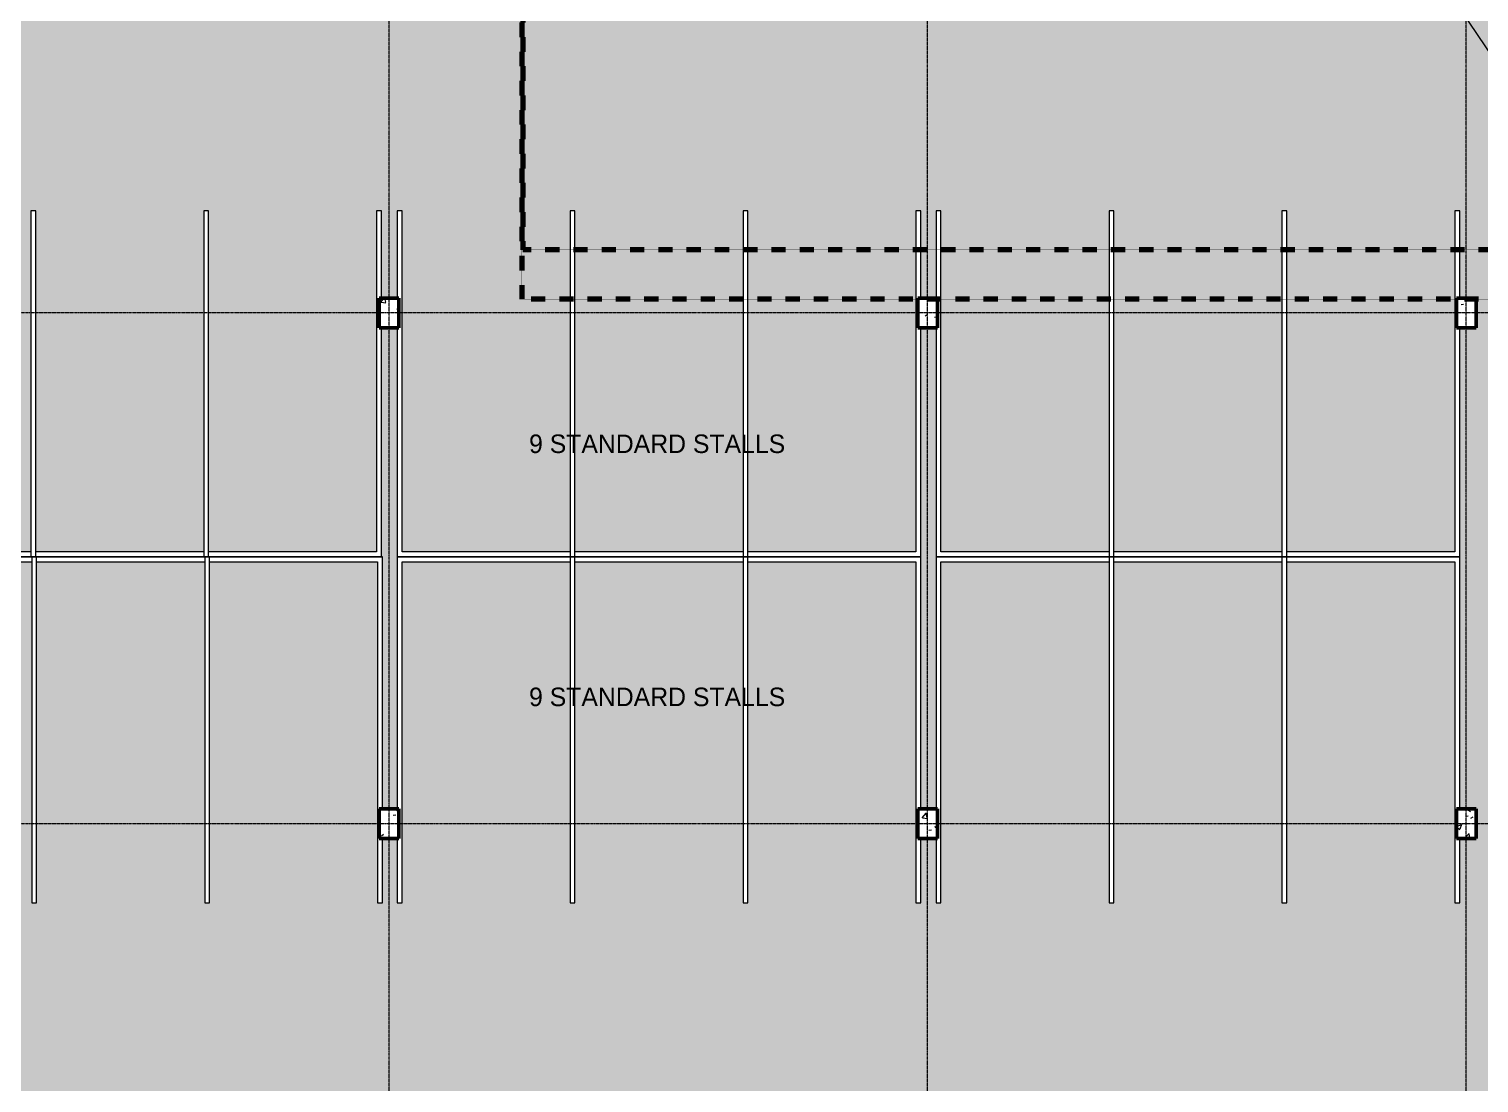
# Model space of a CAD drawing. Header units: inches. Extents: x -4292 to -464, y 9706 to 12474.
# Drawn here: x -3700 to -2820, y 10346 to 10985 of the extents above; entities that cross this region are included whole.
import ezdxf

# ---------------------------------------------------------------- set-up
doc = ezdxf.new("R2010")
doc.units = ezdxf.units.IN
doc.header["$MEASUREMENT"] = 0
doc.linetypes.add('Dash 1_16_', pattern=[0.125, 0.0625, -0.0625])
doc.linetypes.add('Grid Line 1_2_', pattern=[0.875, 0.5, -0.125, 0.125, -0.125])
for name, color, linetype, lineweight in [('A-ANNO-NOTE', 131, 'Continuous', 9), ('A-GENM', 5, 'Continuous', 9), ('C-PROP-LINE-2', 91, 'Dash 1_16_', 140), ('G-ANNO-TEXT-1', 147, 'Continuous', 20), ('S-COLS', 52, 'Continuous', 9), ('S-COLS-1', 250, 'Continuous', 50), ('S-GRID-1', 1, 'Grid Line 1_2_', 9)]:
    doc.layers.add(name, color=color, linetype=linetype, lineweight=lineweight)
doc.layers.add('A-AREA-PATT-1', color=7, linetype='Continuous', lineweight=9, transparency=1)
doc.styles.add('Century Gothic', font='ufonts.com_century-gothic.ttf', dxfattribs={"height": 11.25})
pattern_1 = [(50, (0.0003, 0.0004), (34.4287, -3.01202), [3.6, -39.6]), (355, (0.0003, 0.0004), (-6.6596, 36.10481), [2.88, -31.68]), (100.451, (2.87, -0.25), (27.76876, 33.0931), [3.06, -33.655]), (46.184, (0.0003, 9.6), (51.22752, -7.94535), [5.4, -59.4]), (96.636, (4.27, 8.94), (44.86319, 46.7577), [4.589, -50.482]), (351.184, (0.0003, 9.6), (44.86417, 46.75745), [4.32, -47.52]), (21, (4.8, 7.2), (28.65176, -19.325734), [3.6, -39.6]), (326, (4.8, 7.2), (11.67934, 34.80662), [2.88, -31.68]), (71.451, (7.187, 5.59), (40.33096, 15.48132), [3.06, -33.655]), (37.5, (0.0003, 0.0004), (0.583112, 15.978979), [1.584, -29.712, 1.584, -30.576, -31.8]), (37.5, (0.0003, 0.0004), (0.583112, 15.978979), [-63.456, 1.584, -30.216]), (7.5, (0.0003, 0.0004), (12.62689, 18.932107), [1.584, -16.752, 1.584, -28.992, -12.12]), (7.5, (0.0003, 0.0004), (12.62689, 18.932107), [-48.912, 1.584, -10.536]), (327.5, (-10.704, 0.0004), (25.622992, -1.0828), [1.584, -10.416, 1.584, -35.856, -49.68]), (327.5, (-10.704, 0.0004), (25.622992, -1.0828), [-49.44, 1.584, -48.096]), (317.5, (-15.504, 0.0004), (27.99243, 4.80496), [1.584, -14.016, 1.584, -23.28, -35.28]), (317.5, (-15.504, 0.0004), (27.99243, 4.80496), [-40.464, 1.584, -33.696])]

msp = doc.modelspace()

# ---------------------------------------------------------------- hatches: boundary and pattern name
at = {"layer": 'A-AREA-PATT-1'}
h = msp.add_hatch(color=256, dxfattribs=at)
h.paths.add_polyline_path([(-3819.32374, 9901.1894), (-3808.92374, 9901.1894), (-3808.92374, 9969.0644), (-1950.32374, 9969.0644), (-1950.32374, 12077.1894), (-2519.94874, 12077.1894), (-2519.94874, 11852.4144), (-2640.57374, 11852.4144), (-2640.57374, 11868.6019), (-2634.94874, 11868.6019), (-2634.94874, 11870.6019), (-2634.38624, 11870.6019), (-2634.38624, 11906.6019), (-2634.94874, 11906.6019), (-2634.94874, 11908.6019), (-2640.57374, 11908.6019), (-2640.57374, 11949.3519), (-2643.38624, 11949.3519), (-2643.38624, 11948.4769), (-2645.38624, 11948.4769), (-2645.38624, 11950.4144), (-2646.01124, 11950.4144), (-2646.01124, 11951.7894), (-2680.76124, 11951.7894), (-2680.76124, 11950.4144), (-2681.38624, 11950.4144), (-2681.38624, 11948.4769), (-2683.38624, 11948.4769), (-2683.38624, 11949.3519), (-2712.28624, 11949.3519), (-2712.28624, 11844.7519), (-2821.32374, 11844.7519), (-2821.32374, 11838.1894), (-2833.32374, 11838.1894), (-2833.32374, 11844.7519), (-2930.72374, 11844.7519), (-2930.72374, 11843.8769), (-2932.72374, 11843.8769), (-2932.72374, 11845.8144), (-2933.34874, 11845.8144), (-2933.34874, 11847.1894), (-2968.09874, 11847.1894), (-2968.09874, 11845.8144), (-2968.72374, 11845.8144), (-2968.72374, 11843.8769), (-2970.72374, 11843.8769), (-2970.72374, 11844.7519), (-2993.52374, 11844.7519), (-2993.52374, 11843.8769), (-2995.52374, 11843.8769), (-2995.52374, 11845.8144), (-2996.14874, 11845.8144), (-2996.14874, 11847.1894), (-3030.89874, 11847.1894), (-3030.89874, 11845.8144), (-3031.52374, 11845.8144), (-3031.52374, 11843.8769), (-3033.52374, 11843.8769), (-3033.52374, 11844.7519), (-3148.32374, 11844.7519), (-3148.32374, 11838.1894), (-3160.32374, 11838.1894), (-3160.32374, 11844.7519), (-3475.32374, 11844.7519), (-3475.32374, 11838.1894), (-3487.32374, 11838.1894), (-3487.32374, 11844.7519), (-3576.28624, 11844.7519), (-3576.28624, 11826.1769), (-3574.41124, 11826.1769), (-3574.41124, 11824.1769), (-3576.34874, 11824.1769), (-3576.34874, 11823.5519), (-3578.22374, 11823.5519), (-3578.22374, 11824.1769), (-3578.72374, 11824.1769), (-3578.72374, 11788.1769), (-3578.22374, 11788.1769), (-3578.22374, 11788.8019), (-3576.34874, 11788.8019), (-3576.34874, 11788.1769), (-3574.41124, 11788.1769), (-3574.41124, 11786.1769), (-3576.28624, 11786.1769), (-3576.28624, 11783.3644), (-3199.99874, 11783.3644), (-3199.99874, 11770.9894), (-3206.18624, 11770.9894), (-3206.18624, 11539.4894), (-3160.32374, 11539.4894), (-3160.32374, 11544.1894), (-3148.32374, 11544.1894), (-3148.32374, 11539.4894), (-3049.72414, 11539.4894), (-3049.72414, 11537.0519), (-2905.72414, 11537.0519), (-2905.72414, 11539.4894), (-2833.32374, 11539.4894), (-2833.32374, 11544.1894), (-2821.32374, 11544.1894), (-2821.32374, 11539.4894), (-2816.44874, 11539.4894), (-2816.44874, 11410.1269), (-3070.27414, 11410.1269), (-3070.27414, 11409.2519), (-3072.27414, 11409.2519), (-3072.27414, 11411.1894), (-3072.89914, 11411.1894), (-3072.89914, 11412.5644), (-3107.64914, 11412.5644), (-3107.64914, 11411.1894), (-3108.27414, 11411.1894), (-3108.27414, 11409.2519), (-3110.27414, 11409.2519), (-3110.27414, 11410.1269), (-3124.27414, 11410.1269), (-3124.27414, 11409.2519), (-3126.27414, 11409.2519), (-3126.27414, 11411.1894), (-3126.89914, 11411.1894), (-3126.89914, 11412.5644), (-3161.64914, 11412.5644), (-3161.64914, 11411.1894), (-3162.27414, 11411.1894), (-3162.27414, 11409.2519), (-3164.27414, 11409.2519), (-3164.27414, 11410.1269), (-3203.27414, 11410.1269), (-3203.27414, 11409.2519), (-3205.27414, 11409.2519), (-3205.27414, 11411.1894), (-3205.89914, 11411.1894), (-3205.89914, 11412.5644), (-3240.64914, 11412.5644), (-3240.64914, 11411.1894), (-3241.27414, 11411.1894), (-3241.27414, 11409.2519), (-3243.27414, 11409.2519), (-3243.27414, 11410.1269), (-3282.27414, 11410.1269), (-3282.27414, 11409.2519), (-3284.27414, 11409.2519), (-3284.27414, 11411.1894), (-3284.89914, 11411.1894), (-3284.89914, 11412.5644), (-3319.64914, 11412.5644), (-3319.64914, 11411.1894), (-3320.27414, 11411.1894), (-3320.27414, 11409.2519), (-3322.27414, 11409.2519), (-3322.27414, 11410.1269), (-3479.87374, 11410.1269), (-3479.87374, 11430.6144), (-3606.99874, 11430.6144), (-3606.99874, 11436.2394), (-3608.99874, 11436.2394), (-3608.99874, 11436.8019), (-3644.99874, 11436.8019), (-3644.99874, 11436.2394), (-3646.99874, 11436.2394), (-3646.99874, 11430.6144), (-3819.32374, 11430.6144), (-3819.32374, 9919.85011)], flags=0)
h.paths.add_polyline_path([(-3008.73294, 9969.1894), (-3149.22853, 9969.1894), (-3149.22853, 10158.1894), (-3158.41894, 10158.1894), (-3158.41894, 9969.1894), (-3476.41894, 9969.1894), (-3476.41894, 10158.1894), (-3485.22853, 10158.1894), (-3485.22853, 9969.1894), (-3803.22853, 9969.1894), (-3803.22853, 10179.1894), (-3800.22853, 10179.1894), (-3800.22853, 9972.1894), (-3698.22853, 9972.1894), (-3698.22853, 10179.1894), (-3695.22853, 10179.1894), (-3695.22853, 9972.1894), (-3593.22853, 9972.1894), (-3593.22853, 10179.1894), (-3590.22853, 10179.1894), (-3590.22853, 9972.1894), (-3488.22853, 9972.1894), (-3488.22853, 10179.1894), (-3485.22853, 10179.1894), (-3485.22853, 10176.1894), (-3476.41894, 10176.1894), (-3476.41894, 10179.1894), (-3473.41894, 10179.1894), (-3473.41894, 9972.1894), (-3371.41894, 9972.1894), (-3371.41894, 10179.1894), (-3368.41894, 10179.1894), (-3368.41894, 9972.1894), (-3266.41894, 9972.1894), (-3266.41894, 10179.1894), (-3263.41894, 10179.1894), (-3263.41894, 9972.1894), (-3161.41894, 9972.1894), (-3161.41894, 10179.1894), (-3158.41894, 10179.1894), (-3158.41894, 10176.1894), (-3149.22853, 10176.1894), (-3149.22853, 10179.1894), (-3146.22853, 10179.1894), (-3146.22853, 9972.1894), (-3044.22853, 9972.1894), (-3044.22853, 10179.1894), (-3041.22853, 10179.1894), (-3041.22853, 9972.1894), (-2939.22853, 9972.1894), (-2939.22853, 10179.1894), (-2936.22853, 10179.1894), (-2936.22853, 9972.1894), (-2834.22853, 9972.1894), (-2834.22853, 10179.1894), (-2831.22853, 10179.1894), (-2831.22853, 10176.1894), (-2822.41894, 10176.1894), (-2822.41894, 10179.1894), (-2819.41894, 10179.1894), (-2819.41894, 9972.1894), (-2717.41894, 9972.1894), (-2717.41894, 10179.1894), (-2714.41894, 10179.1894), (-2714.41894, 9972.1894), (-2612.41894, 9972.1894), (-2612.41894, 10179.1894), (-2609.41894, 10179.1894), (-2609.41894, 9972.1894), (-2507.41894, 9972.1894), (-2507.41894, 10179.1894), (-2504.41894, 10179.1894), (-2504.41894, 10176.1894), (-2495.82374, 10176.1894), (-2495.82374, 10179.1894), (-2492.82374, 10179.1894), (-2492.82374, 9972.1894), (-2390.82374, 9972.1894), (-2390.82374, 10179.1894), (-2387.82374, 10179.1894), (-2387.82076, 9972.1894), (-2285.82374, 9972.1894), (-2285.82374, 10179.1894), (-2282.82374, 10179.1894), (-2282.82374, 9972.1894), (-2180.82374, 9972.1894), (-2180.82374, 10179.1894), (-2177.82374, 10179.1894), (-2177.82374, 10176.1894), (-2168.82374, 10176.1894), (-2168.82374, 10179.1894), (-2165.82374, 10179.1894), (-2165.82374, 9972.1894), (-2063.82374, 9972.1894), (-2063.82374, 10179.1894), (-2060.82374, 10179.1894), (-2060.82374, 9972.1894), (-1958.82374, 9972.1894), (-1958.82374, 10179.1894), (-1955.82374, 10179.1894), (-1955.82374, 9969.1894), (-2168.82374, 9969.1894), (-2168.82374, 10158.1894), (-2177.82374, 10158.1894), (-2177.82374, 9969.1894), (-2495.82374, 9969.1894), (-2495.82374, 10158.1894), (-2504.41894, 10158.1894), (-2504.41894, 9969.1894), (-2822.41894, 9969.1894), (-2822.41894, 10158.1894), (-2831.22853, 10158.1894), (-2831.22853, 9969.1894), (-2939.22853, 9969.1894)], flags=0)
h.paths.add_polyline_path([(-3781.8096, 9977.97062), (-3783.49435, 9978.21465), (-3785.0406, 9978.92669), (-3786.32127, 9980.04821), (-3787.23108, 9981.48702), (-3787.69523, 9983.12484), (-3787.67559, 9984.82705), (-3787.17376, 9986.45373), (-3786.231, 9987.87116), (-3784.92479, 9988.96283), (-3783.36252, 9989.639), (-3781.8096, 9995.87516), (-3780.25669, 9989.639), (-3778.5786, 9988.86604), (-3777.29794, 9987.73544), (-3776.44544, 9986.45373), (-3775.94361, 9984.82705), (-3775.92397, 9983.12484), (-3776.38813, 9981.48702), (-3777.29794, 9980.04821), (-3778.5786, 9978.92669), (-3780.25669, 9978.19556), (-3780.53763, 9978.15486)], flags=0)
h.paths.add_polyline_path([(-1973.12374, 9987.43866), (-1974.80848, 9987.6827), (-1976.35474, 9988.39474), (-1977.6354, 9989.51626), (-1978.54521, 9990.95506), (-1979.00937, 9992.59289), (-1978.98973, 9994.2951), (-1978.47768, 9995.93714), (-1977.54513, 9997.33921), (-1976.23893, 9998.43087), (-1974.67665, 9999.10705), (-1973.12374, 10005.34321), (-1971.57082, 9999.10705), (-1969.89274, 9998.33409), (-1968.61207, 9997.20349), (-1967.75958, 9995.92178), (-1967.25775, 9994.2951), (-1967.2381, 9992.59289), (-1967.70226, 9990.95506), (-1968.61207, 9989.51626), (-1969.89274, 9988.39474), (-1971.57082, 9987.6636), (-1971.65095, 9987.652)], flags=0)
h.paths.add_polyline_path([(-1970.12371, 10293.34195), (-1976.12376, 10293.34195), (-1974.54487, 10299.68242), (-1975.65612, 10300.02524), (-1977.07355, 10300.968), (-1978.16522, 10302.27421), (-1978.84139, 10303.83648), (-1985.07755, 10305.3894), (-1978.84139, 10306.94231), (-1978.06843, 10308.6204), (-1976.93783, 10309.90106), (-1975.65612, 10310.75356), (-1974.02944, 10311.25539), (-1972.32723, 10311.27503), (-1970.6894, 10310.81087), (-1969.2506, 10309.90106), (-1968.12908, 10308.6204), (-1967.39794, 10306.94231), (-1967.173, 10305.3894), (-1967.41704, 10303.70465), (-1968.12908, 10302.1584), (-1969.2506, 10300.87773), (-1970.6894, 10299.96792), (-1971.70222, 10299.68089), (-1970.6894, 10295.61365)], flags=0)
h.paths.add_polyline_path([(-3784.80963, 10295.8739), (-3783.23112, 10302.21285), (-3784.24393, 10302.49988), (-3785.68274, 10303.40968), (-3786.80426, 10304.69035), (-3787.5354, 10306.36844), (-3787.76033, 10307.92135), (-3787.5163, 10309.60609), (-3786.80426, 10311.15235), (-3785.68274, 10312.43302), (-3784.24393, 10313.34282), (-3782.60611, 10313.80698), (-3780.9039, 10313.78734), (-3779.27722, 10313.28551), (-3777.85979, 10312.34275), (-3776.76812, 10311.03654), (-3776.09195, 10309.47426), (-3769.85579, 10307.92135), (-3776.09195, 10306.36844), (-3776.86491, 10304.69035), (-3777.99551, 10303.40968), (-3779.27722, 10302.55719), (-3780.38846, 10302.21437), (-3778.80958, 10295.8739)], flags=0)
h.paths.add_polyline_path([(-2651.12374, 10299.43866), (-2652.80848, 10299.6827), (-2654.35474, 10300.39474), (-2655.6354, 10301.51626), (-2656.54521, 10302.95506), (-2657.00937, 10304.59289), (-2656.98973, 10306.2951), (-2656.4879, 10307.92178), (-2655.54513, 10309.33921), (-2654.23893, 10310.43087), (-2652.67665, 10311.10705), (-2651.12374, 10317.34321), (-2649.57082, 10311.10705), (-2647.89274, 10310.33409), (-2646.61207, 10309.20349), (-2645.75958, 10307.92178), (-2645.41676, 10306.81053), (-2639.07629, 10308.38942), (-2639.07629, 10302.38937), (-2645.41523, 10303.96788), (-2645.70226, 10302.95506), (-2646.61207, 10301.51626), (-2647.89274, 10300.39474), (-2649.57082, 10299.6636)], flags=0)
h.paths.add_polyline_path([(-2805.85095, 10301.9948), (-2807.50687, 10302.38958), (-2808.98271, 10303.238), (-2810.15716, 10304.4703), (-2810.93368, 10305.9852), (-2811.03019, 10306.49816), (-2817.36244, 10304.92132), (-2817.36244, 10310.92137), (-2811.07403, 10309.35545), (-2810.42927, 10310.92657), (-2809.36267, 10312.25333), (-2807.96345, 10313.22291), (-2806.34662, 10313.75563), (-2804.23835, 10319.82658), (-2803.25342, 10313.4759), (-2801.75839, 10312.66176), (-2800.55582, 10311.45689), (-2799.74455, 10309.96031), (-2799.39127, 10308.29504), (-2799.52502, 10306.59798), (-2800.1348, 10305.00862), (-2801.1705, 10303.6576), (-2802.54697, 10302.65599), (-2804.15108, 10302.08611), (-2805.31499, 10302.02359)], flags=0)
h.paths.add_polyline_path([(-2168.82374, 10455.0644), (-2168.82374, 10494.1894), (-2177.82374, 10494.1894), (-2177.82374, 10455.1894), (-2180.82374, 10455.1894), (-2180.82374, 10662.1894), (-2282.82374, 10662.1894), (-2282.82374, 10455.1894), (-2285.82374, 10455.1894), (-2285.82374, 10662.1894), (-2387.82374, 10662.1894), (-2387.82374, 10455.1894), (-2390.82374, 10455.1894), (-2390.82374, 10662.1894), (-2492.82374, 10662.1894), (-2492.82374, 10455.1894), (-2495.82374, 10455.1894), (-2495.82374, 10494.1894), (-2506.32374, 10494.1894), (-2506.32374, 10512.1894), (-2495.82374, 10512.1894), (-2495.82374, 10804.1894), (-2506.32374, 10804.1894), (-2506.32374, 10822.1894), (-2495.82374, 10822.1894), (-2495.82374, 10875.1894), (-2492.82374, 10875.1894), (-2492.82374, 10668.1894), (-2390.82374, 10668.1894), (-2390.82374, 10875.1894), (-2387.82374, 10875.1894), (-2387.82374, 10668.1894), (-2285.82374, 10668.1894), (-2285.82374, 10875.1894), (-2282.82374, 10875.1894), (-2282.82374, 10668.1894), (-2180.82374, 10668.1894), (-2180.82374, 10875.1894), (-2177.82374, 10875.1894), (-2177.82374, 10822.1894), (-2168.82374, 10822.1894), (-2168.82374, 10875.0644), (-2165.82374, 10875.0644), (-2165.82374, 10668.0644), (-2063.82374, 10668.0644), (-2063.82374, 10875.0644), (-2060.82374, 10875.0644), (-2060.82374, 10668.0644), (-1958.82374, 10668.0644), (-1958.82374, 10875.0644), (-1955.82374, 10875.0644), (-1955.82374, 10455.0644), (-1958.82374, 10455.0644), (-1958.82374, 10662.0644), (-2060.82374, 10662.0644), (-2060.82374, 10455.0644), (-2063.82374, 10455.0644), (-2063.82374, 10662.0644), (-2165.82374, 10662.0644), (-2165.82374, 10455.0644), (-2168.80015, 10455.0644)], flags=0)
h.paths.add_polyline_path([(-3803.22853, 10455.1894), (-3803.22853, 10665.1894), (-3803.82374, 10665.1894), (-3803.82374, 10875.1894), (-3800.82374, 10875.1894), (-3800.82374, 10668.1894), (-3698.82374, 10668.1894), (-3698.82374, 10875.1894), (-3695.82374, 10875.1894), (-3695.82374, 10668.1894), (-3593.82374, 10668.1894), (-3593.82374, 10875.1894), (-3590.82374, 10875.1894), (-3590.82374, 10668.1894), (-3488.82374, 10668.1894), (-3488.82374, 10875.1894), (-3485.82374, 10875.1894), (-3485.82374, 10822.1894), (-3476.41894, 10822.1894), (-3476.41894, 10875.1894), (-3473.41894, 10875.1894), (-3473.41894, 10668.1894), (-3371.41894, 10668.1894), (-3371.41894, 10875.1894), (-3368.41894, 10875.1894), (-3368.41894, 10668.1894), (-3266.41894, 10668.1894), (-3266.41894, 10875.1894), (-3263.41894, 10875.1894), (-3263.41894, 10668.1894), (-3161.41894, 10668.1894), (-3161.41894, 10875.1894), (-3158.41894, 10875.1894), (-3158.41894, 10822.1894), (-3149.22853, 10822.1894), (-3149.22853, 10875.1894), (-3146.22853, 10875.1894), (-3146.22853, 10668.1894), (-3044.22853, 10668.1894), (-3044.22853, 10875.1894), (-3041.22853, 10875.1894), (-3041.22853, 10668.1894), (-2939.22853, 10668.1894), (-2939.22853, 10875.1894), (-2936.22853, 10875.1894), (-2936.22853, 10668.1894), (-2834.22853, 10668.1894), (-2834.22853, 10875.1894), (-2831.22853, 10875.1894), (-2831.22853, 10822.1894), (-2821.32374, 10822.1894), (-2821.32374, 10804.1894), (-2831.22853, 10804.1894), (-2831.22853, 10512.1894), (-2821.32374, 10512.1894), (-2821.32374, 10494.1894), (-2831.22853, 10494.1894), (-2831.22853, 10455.1894), (-2834.22853, 10455.1894), (-2834.22853, 10662.1894), (-2936.22853, 10662.1894), (-2936.22853, 10455.1894), (-2939.22853, 10455.1894), (-2939.22853, 10662.1894), (-3041.22853, 10662.1894), (-3041.22853, 10455.1894), (-3044.22853, 10455.1894), (-3044.22853, 10662.1894), (-3146.22853, 10662.1894), (-3146.22853, 10455.1894), (-3149.22853, 10455.1894), (-3149.22853, 10494.1894), (-3158.41894, 10494.1894), (-3158.41894, 10455.1894), (-3161.41894, 10455.1894), (-3161.41894, 10662.1894), (-3263.41894, 10662.1894), (-3263.41894, 10455.1894), (-3266.41894, 10455.1894), (-3266.41894, 10662.1894), (-3368.41894, 10662.1894), (-3368.41894, 10455.1894), (-3371.41894, 10455.1894), (-3371.41894, 10662.1894), (-3473.41894, 10662.1894), (-3473.41894, 10455.1894), (-3476.41894, 10455.1894), (-3476.41894, 10494.1894), (-3485.22853, 10494.1894), (-3485.22853, 10455.1894), (-3488.22853, 10455.1894), (-3488.22853, 10662.1894), (-3590.22853, 10662.1894), (-3590.22853, 10455.1894), (-3593.22853, 10455.1894), (-3593.22853, 10662.1894), (-3695.22853, 10662.1894), (-3695.22853, 10455.1894), (-3698.22853, 10455.1894), (-3698.22853, 10662.1894), (-3800.22853, 10662.1894), (-3800.22853, 10455.1894)], flags=0)
h.paths.add_polyline_path([(-3485.22853, 10512.1894), (-3476.41894, 10512.1894), (-3476.41894, 10804.1894), (-3485.82374, 10804.1894), (-3485.82374, 10665.1894), (-3485.22853, 10665.1894), (-3485.22853, 10557.1894)], flags=0)
h.paths.add_polyline_path([(-3158.41894, 10512.1894), (-3149.22853, 10512.1894), (-3149.22853, 10804.1894), (-3158.41894, 10804.1894), (-3158.41894, 10655.99898)], flags=0)
h.paths.add_polyline_path([(-2177.82374, 10512.1894), (-2168.82374, 10512.1894), (-2168.82374, 10804.1894), (-2177.82374, 10804.1894), (-2177.82374, 10548.6894)], flags=0)
h.paths.add_polyline_path([(-3803.82374, 11151.1894), (-3803.82374, 11361.1894), (-3485.82374, 11361.1894), (-3485.82374, 11294.1894), (-3476.82374, 11294.1894), (-3476.82374, 11361.1894), (-3158.82374, 11361.1894), (-3158.82374, 11294.1894), (-3149.82374, 11294.1894), (-3149.82374, 11361.1894), (-2831.82374, 11361.1894), (-2831.82374, 11294.1894), (-2821.32374, 11294.1894), (-2821.32374, 11276.1894), (-2831.82374, 11276.1894), (-2831.82374, 11151.1894), (-2834.82374, 11151.1894), (-2834.82374, 11358.1894), (-2936.82374, 11358.1894), (-2936.82374, 11151.1894), (-2939.82374, 11151.1894), (-2939.82374, 11358.1894), (-3041.82374, 11358.1894), (-3041.82374, 11151.1894), (-3044.82374, 11151.1894), (-3044.82374, 11358.1894), (-3146.82374, 11358.1894), (-3146.82374, 11151.1894), (-3149.82374, 11151.1894), (-3149.82374, 11276.1894), (-3158.82374, 11276.1894), (-3158.82374, 11151.1894), (-3161.82374, 11151.1894), (-3161.82374, 11358.1894), (-3263.82374, 11358.1894), (-3263.82374, 11151.1894), (-3266.82374, 11151.1894), (-3266.82374, 11358.1894), (-3368.82374, 11358.1894), (-3368.82374, 11151.1894), (-3371.82374, 11151.1894), (-3371.82374, 11358.1894), (-3473.82374, 11358.1894), (-3473.82374, 11151.1894), (-3476.82374, 11151.1894), (-3476.82374, 11276.1894), (-3485.82374, 11276.1894), (-3485.82374, 11151.1894), (-3488.82374, 11151.1894), (-3488.82374, 11358.1894), (-3590.82374, 11358.1894), (-3590.82374, 11151.1894), (-3593.82374, 11151.1894), (-3593.82374, 11358.1894), (-3695.82374, 11358.1894), (-3695.82374, 11151.1894), (-3698.82374, 11151.1894), (-3698.82374, 11358.1894), (-3800.82374, 11358.1894), (-3800.82374, 11151.1894)], flags=0)
h.paths.add_polyline_path([(-2494.32374, 11151.1894), (-2495.82374, 11151.1894), (-2495.82374, 11276.1894), (-2506.32374, 11276.1894), (-2506.32374, 11294.1894), (-2495.82374, 11294.1894), (-2495.82374, 11526.1894), (-2506.32374, 11526.1894), (-2506.32374, 11544.1894), (-2495.82374, 11544.1894), (-2495.82374, 11571.1894), (-2492.82374, 11571.1894), (-2492.82374, 11364.1894), (-2390.82374, 11364.1894), (-2390.82374, 11571.1894), (-2387.82374, 11571.1894), (-2387.82374, 11364.1894), (-2285.82374, 11364.1894), (-2285.82374, 11571.1894), (-2282.82374, 11571.1894), (-2282.82374, 11364.1894), (-2180.82374, 11364.1894), (-2180.82374, 11571.1894), (-2177.82374, 11571.1894), (-2177.82374, 11544.1894), (-2169.41894, 11544.1894), (-2169.41894, 11570.0644), (-2166.41894, 11570.0644), (-2166.41894, 11363.0644), (-2064.41894, 11363.0644), (-2064.41894, 11570.0644), (-2061.41894, 11570.0644), (-2061.41894, 11363.0644), (-1959.41894, 11363.0644), (-1959.41894, 11570.0644), (-1956.41894, 11570.0644), (-1956.41894, 11152.0644), (-1959.41894, 11152.0644), (-1959.41894, 11359.0644), (-2061.41894, 11359.0644), (-2061.41894, 11152.0644), (-2064.41894, 11152.0644), (-2064.41894, 11359.0644), (-2166.41894, 11359.0644), (-2166.41894, 11152.0644), (-2169.41894, 11152.0644), (-2169.41894, 11276.1894), (-2177.82374, 11276.1894), (-2177.82374, 11151.1894), (-2180.82374, 11151.1894), (-2180.82374, 11358.1894), (-2282.82374, 11358.1894), (-2282.82374, 11151.1894), (-2285.82374, 11151.1894), (-2285.82374, 11358.1894), (-2387.82374, 11358.1894), (-2387.82374, 11151.1894), (-2390.82374, 11151.1894), (-2390.82374, 11358.1894), (-2492.82374, 11358.1894), (-2492.82374, 11151.1894)], flags=0)
h.paths.add_polyline_path([(-2169.41894, 11294.1894), (-2169.41894, 11526.1894), (-2177.82374, 11526.1894), (-2177.82374, 11294.1894)], flags=0)
h.paths.add_polyline_path([(-3396.87009, 11777.1769), (-3356.43976, 11777.1769), (-3356.43976, 11778.9894), (-3396.87009, 11778.9894)], flags=0)
h.paths.add_polyline_path([(-2167.32374, 11838.1894), (-2179.32374, 11838.1894), (-2179.32374, 11847.1894), (-2182.32374, 11847.1894), (-2182.32374, 12060.1894), (-2287.32374, 12060.1894), (-2287.32374, 11847.1894), (-2386.32374, 11847.1894), (-2386.32374, 12060.1894), (-2491.32374, 12060.1894), (-2491.32374, 11847.1894), (-2494.32374, 11847.1894), (-2494.32374, 12063.1894), (-2107.32374, 12063.1894), (-2107.32374, 12057.0644), (-1999.32374, 12057.0644), (-1999.32374, 11847.0644), (-2002.32374, 11847.0644), (-2002.32374, 12054.0644), (-2104.32374, 12054.0644), (-2104.32374, 11847.0644), (-2107.32374, 11847.0644), (-2107.32374, 11847.1894), (-2167.32374, 11847.1894), (-2167.32374, 11847.0644)], flags=0)
h.paths.add_polyline_path([(-2660.93633, 11871.12071), (-2666.91199, 11871.66111), (-2662.83909, 11883.3894)], flags=0)
h.paths.add_polyline_path([(-2654.12376, 11871.34195), (-2651.12374, 11883.3894), (-2648.12371, 11871.34195)], flags=0)
at = {"layer": 'S-COLS'}
h = msp.add_hatch(dxfattribs=at)
h.set_pattern_fill('FP_19', color=256, style=0, pattern_type=2)
h.set_pattern_definition([(50, (0.0003, 0.0004), (34.4287, -3.01202), [3.6, -39.6]), (355, (0.0003, 0.0004), (-6.6596, 36.10481), [2.88, -31.68]), (100.451, (2.87, -0.25), (27.76876, 33.0931), [3.06, -33.655]), (46.184, (0.0003, 9.6), (51.22752, -7.94535), [5.4, -59.4]), (96.636, (4.27, 8.94), (44.86319, 46.7577), [4.589, -50.482]), (351.184, (0.0003, 9.6), (44.86417, 46.75745), [4.32, -47.52]), (21, (4.8, 7.2), (28.65176, -19.325734), [3.6, -39.6]), (326, (4.8, 7.2), (11.67934, 34.80662), [2.88, -31.68]), (71.451, (7.187, 5.59), (40.33096, 15.48132), [3.06, -33.655]), (37.5, (0.0003, 0.0004), (0.583112, 15.978979), [1.584, -29.712, 1.584, -30.576, -31.8]), (37.5, (0.0003, 0.0004), (0.583112, 15.978979), [-63.456, 1.584, -30.216]), (7.5, (0.0003, 0.0004), (12.62689, 18.932107), [1.584, -16.752, 1.584, -28.992, -12.12]), (7.5, (0.0003, 0.0004), (12.62689, 18.932107), [-48.912, 1.584, -10.536]), (327.5, (-10.704, 0.0004), (25.622992, -1.082799), [1.584, -10.416, 1.584, -35.856, -49.68]), (327.5, (-10.704, 0.0004), (25.622992, -1.082799), [-49.44, 1.584, -48.096]), (317.5, (-15.504, 0.0004), (27.99243, 4.80496), [1.584, -14.016, 1.584, -23.28, -35.28]), (317.5, (-15.504, 0.0004), (27.99243, 4.80496), [-40.464, 1.584, -33.696])])
h.paths.add_polyline_path([(-3475.32374, 10804.1894), (-3475.32374, 10822.1894), (-3487.32374, 10822.1894), (-3487.32374, 10804.1894), (-3475.38996, 10804.1894)], flags=0)
h = msp.add_hatch(dxfattribs=at)
h.set_pattern_fill('FP_20', color=256, style=0, pattern_type=2)
h.set_pattern_definition([(50, (0.0003, 0.0004), (34.4287, -3.01202), [3.6, -39.6]), (355, (0.0003, 0.0004), (-6.6596, 36.10481), [2.88, -31.68]), (100.451, (2.87, -0.25), (27.76876, 33.0931), [3.06, -33.655]), (46.184, (0.0003, 9.6), (51.22752, -7.94535), [5.4, -59.4]), (96.636, (4.27, 8.94), (44.86319, 46.7577), [4.589, -50.482]), (351.184, (0.0003, 9.6), (44.86417, 46.75745), [4.32, -47.52]), (21, (4.8, 7.2), (28.65176, -19.325734), [3.6, -39.6]), (326, (4.8, 7.2), (11.67934, 34.80662), [2.88, -31.68]), (71.451, (7.187, 5.59), (40.33096, 15.48132), [3.06, -33.655]), (37.5, (0.0003, 0.0004), (0.583112, 15.978979), [1.584, -29.712, 1.584, -30.576, -31.8]), (37.5, (0.0003, 0.0004), (0.583112, 15.978979), [-63.456, 1.584, -30.216]), (7.5, (0.0003, 0.0004), (12.62689, 18.932107), [1.584, -16.752, 1.584, -28.992, -12.12]), (7.5, (0.0003, 0.0004), (12.62689, 18.932107), [-48.912, 1.584, -10.536]), (327.5, (-10.704, 0.0004), (25.622992, -1.082799), [1.584, -10.416, 1.584, -35.856, -49.68]), (327.5, (-10.704, 0.0004), (25.622992, -1.082799), [-49.44, 1.584, -48.096]), (317.5, (-15.504, 0.0004), (27.99243, 4.80496), [1.584, -14.016, 1.584, -23.28, -35.28]), (317.5, (-15.504, 0.0004), (27.99243, 4.80496), [-40.464, 1.584, -33.696])])
h.paths.add_polyline_path([(-3149.22853, 10804.1894), (-3148.32374, 10804.1894), (-3148.32374, 10822.1894), (-3160.32374, 10822.1894), (-3160.32374, 10804.1894), (-3158.41894, 10804.1894)], flags=0)
h = msp.add_hatch(dxfattribs=at)
h.set_pattern_fill('FP_21', color=256, style=0, pattern_type=2)
h.set_pattern_definition([(50, (0.0003, 0.0004), (34.4287, -3.01202), [3.6, -39.6]), (355, (0.0003, 0.0004), (-6.6596, 36.10481), [2.88, -31.68]), (100.451, (2.87, -0.25), (27.76876, 33.0931), [3.06, -33.655]), (46.184, (0.0003, 9.6), (51.22752, -7.94535), [5.4, -59.4]), (96.636, (4.27, 8.94), (44.86319, 46.7577), [4.589, -50.482]), (351.184, (0.0003, 9.6), (44.86417, 46.75745), [4.32, -47.52]), (21, (4.8, 7.2), (28.65176, -19.325734), [3.6, -39.6]), (326, (4.8, 7.2), (11.67934, 34.80662), [2.88, -31.68]), (71.451, (7.187, 5.59), (40.33096, 15.48132), [3.06, -33.655]), (37.5, (0.0003, 0.0004), (0.583112, 15.978979), [1.584, -29.712, 1.584, -30.576, -31.8]), (37.5, (0.0003, 0.0004), (0.583112, 15.978979), [-63.456, 1.584, -30.216]), (7.5, (0.0003, 0.0004), (12.62689, 18.932107), [1.584, -16.752, 1.584, -28.992, -12.12]), (7.5, (0.0003, 0.0004), (12.62689, 18.932107), [-48.912, 1.584, -10.536]), (327.5, (-10.704, 0.0004), (25.622992, -1.0828), [1.584, -10.416, 1.584, -35.856, -49.68]), (327.5, (-10.704, 0.0004), (25.622992, -1.0828), [-49.44, 1.584, -48.096]), (317.5, (-15.504, 0.0004), (27.99243, 4.80496), [1.584, -14.016, 1.584, -23.28, -35.28]), (317.5, (-15.504, 0.0004), (27.99243, 4.80496), [-40.464, 1.584, -33.696])])
h.paths.add_polyline_path([(-2821.32374, 10804.1894), (-2821.32374, 10822.1894), (-2833.32374, 10822.1894), (-2833.32374, 10804.1894), (-2831.22853, 10804.1894)], flags=0)
h = msp.add_hatch(dxfattribs=at)
h.set_pattern_fill('FP_29', color=256, style=0, pattern_type=2)
h.set_pattern_definition(pattern_1)
h.paths.add_polyline_path([(-3475.32374, 10494.1894), (-3475.32374, 10512.1894), (-3487.32374, 10512.1894), (-3487.32374, 10494.1894), (-3475.85373, 10494.1894)], flags=0)
h = msp.add_hatch(dxfattribs=at)
h.set_pattern_fill('FP_30', color=256, style=0, pattern_type=2)
h.set_pattern_definition(pattern_1)
h.paths.add_polyline_path([(-3148.32374, 10494.1894), (-3148.32374, 10512.1894), (-3160.32374, 10512.1894), (-3160.32374, 10494.1894), (-3148.66331, 10494.1894)], flags=0)
h = msp.add_hatch(dxfattribs=at)
h.set_pattern_fill('FP_24', color=256, style=0, pattern_type=2)
h.set_pattern_definition([(50, (0.0003, 0.0004), (34.4287, -3.01202), [3.6, -39.6]), (355, (0.0003, 0.0004), (-6.6596, 36.10481), [2.88, -31.68]), (100.451, (2.87, -0.25), (27.76876, 33.0931), [3.06, -33.655]), (46.184, (0.0003, 9.6), (51.22752, -7.94535), [5.4, -59.4]), (96.636, (4.27, 8.94), (44.86319, 46.7577), [4.589, -50.482]), (351.184, (0.0003, 9.6), (44.86417, 46.75745), [4.32, -47.52]), (21, (4.8, 7.2), (28.65176, -19.325734), [3.6, -39.6]), (326, (4.8, 7.2), (11.67934, 34.80662), [2.88, -31.68]), (71.451, (7.187, 5.59), (40.33096, 15.48132), [3.06, -33.655]), (37.5, (0.0003, 0.0004), (0.583112, 15.978979), [1.584, -29.712, 1.584, -30.576, -31.8]), (37.5, (0.0003, 0.0004), (0.583112, 15.978979), [-63.456, 1.584, -30.216]), (7.5, (0.0003, 0.0004), (12.62689, 18.932107), [1.584, -16.752, 1.584, -28.992, -12.12]), (7.5, (0.0003, 0.0004), (12.62689, 18.932107), [-48.912, 1.584, -10.536]), (327.5, (-10.704, 0.0004), (25.622992, -1.0828), [1.584, -10.416, 1.584, -35.856, -49.68]), (327.5, (-10.704, 0.0004), (25.622992, -1.0828), [-49.44, 1.584, -48.096]), (317.5, (-15.504, 0.0004), (27.99243, 4.80496), [1.584, -14.016, 1.584, -23.28, -35.28]), (317.5, (-15.504, 0.0004), (27.99243, 4.80496), [-40.464, 1.584, -33.696])])
h.paths.add_polyline_path([(-2831.22853, 10494.1894), (-2821.32374, 10494.1894), (-2821.32374, 10512.1894), (-2833.32374, 10512.1894), (-2833.32374, 10494.1894), (-2831.79375, 10494.1894)], flags=0)

# ---------------------------------------------------------------- linework, layer by layer
at = {"layer": 'A-ANNO-NOTE'}
msp.add_line((-2732.31301, 10851.26004), (-2847.17385, 11021.64972), dxfattribs=at)
at = {"layer": 'A-GENM'}
for p, q in [((-3695.82374, 10875.1894), (-3698.82374, 10875.1894)), ((-3698.82374, 10875.1894), (-3698.82374, 10668.1894)), ((-3695.82374, 10875.1894), (-3698.82374, 10875.1894)), ((-3698.82374, 10875.1894), (-3698.82374, 10665.1894)), ((-3695.82374, 10665.1894), (-3695.82374, 10875.1894)), ((-3695.82374, 10668.1894), (-3695.82374, 10875.1894)), ((-3590.82374, 10875.1894), (-3593.82374, 10875.1894)), ((-3593.82374, 10875.1894), (-3593.82374, 10668.1894)), ((-3590.82374, 10875.1894), (-3593.82374, 10875.1894)), ((-3593.82374, 10875.1894), (-3593.82374, 10665.1894)), ((-3590.82374, 10665.1894), (-3590.82374, 10875.1894)), ((-3590.82374, 10668.1894), (-3590.82374, 10875.1894)), ((-3485.82374, 10875.1894), (-3488.82374, 10875.1894)), ((-3488.82374, 10875.1894), (-3488.82374, 10668.1894)), ((-3485.82374, 10822.1894), (-3485.82374, 10875.1894)), ((-3473.41894, 10875.1894), (-3476.41894, 10875.1894)), ((-3476.41894, 10875.1894), (-3476.41894, 10822.1894)), ((-3473.41894, 10668.1894), (-3473.41894, 10875.1894)), ((-3368.41894, 10875.1894), (-3371.41894, 10875.1894)), ((-3371.41894, 10875.1894), (-3371.41894, 10668.1894)), ((-3368.41894, 10875.1894), (-3371.41894, 10875.1894)), ((-3371.41894, 10875.1894), (-3371.41894, 10665.1894)), ((-3368.41894, 10665.1894), (-3368.41894, 10875.1894)), ((-3368.41894, 10668.1894), (-3368.41894, 10875.1894)), ((-3263.41894, 10875.1894), (-3266.41894, 10875.1894)), ((-3266.41894, 10875.1894), (-3266.41894, 10668.1894)), ((-3263.41894, 10875.1894), (-3266.41894, 10875.1894)), ((-3266.41894, 10875.1894), (-3266.41894, 10665.1894)), ((-3263.41894, 10665.1894), (-3263.41894, 10875.1894)), ((-3263.41894, 10668.1894), (-3263.41894, 10875.1894)), ((-3158.41894, 10875.1894), (-3161.41894, 10875.1894)), ((-3161.41894, 10875.1894), (-3161.41894, 10668.1894)), ((-3158.41894, 10822.1894), (-3158.41894, 10875.1894)), ((-3146.22853, 10875.1894), (-3149.22853, 10875.1894)), ((-3149.22853, 10875.1894), (-3149.22853, 10822.1894)), ((-3146.22853, 10668.1894), (-3146.22853, 10875.1894)), ((-3041.22853, 10875.1894), (-3044.22853, 10875.1894)), ((-3044.22853, 10875.1894), (-3044.22853, 10668.1894)), ((-3041.22853, 10875.1894), (-3044.22853, 10875.1894)), ((-3044.22853, 10875.1894), (-3044.22853, 10665.1894)), ((-3041.22853, 10665.1894), (-3041.22853, 10875.1894)), ((-3041.22853, 10668.1894), (-3041.22853, 10875.1894)), ((-2936.22853, 10875.1894), (-2939.22853, 10875.1894)), ((-2939.22853, 10875.1894), (-2939.22853, 10668.1894)), ((-2936.22853, 10875.1894), (-2939.22853, 10875.1894)), ((-2939.22853, 10875.1894), (-2939.22853, 10665.1894)), ((-2936.22853, 10665.1894), (-2936.22853, 10875.1894)), ((-2936.22853, 10668.1894), (-2936.22853, 10875.1894)), ((-2831.22853, 10875.1894), (-2834.22853, 10875.1894)), ((-2834.22853, 10875.1894), (-2834.22853, 10668.1894)), ((-2831.22853, 10822.1894), (-2831.22853, 10875.1894)), ((-3485.82374, 10665.1894), (-3485.82374, 10804.1894)), ((-3476.41894, 10804.1894), (-3476.41894, 10665.1894)), ((-3158.41894, 10665.1894), (-3158.41894, 10804.1894)), ((-3149.22853, 10804.1894), (-3149.22853, 10665.1894)), ((-2831.22853, 10665.1894), (-2831.22853, 10804.1894)), ((-3803.82374, 10665.1894), (-3695.82374, 10665.1894)), ((-3695.22853, 10665.1894), (-3803.22853, 10665.1894)), ((-3698.82374, 10668.1894), (-3800.82374, 10668.1894)), ((-3800.22853, 10662.1894), (-3698.22853, 10662.1894)), ((-3698.82374, 10665.1894), (-3590.82374, 10665.1894)), ((-3590.22853, 10665.1894), (-3698.22853, 10665.1894)), ((-3698.22853, 10665.1894), (-3698.22853, 10455.1894)), ((-3698.22853, 10662.1894), (-3698.22853, 10455.1894)), ((-3593.82374, 10668.1894), (-3695.82374, 10668.1894)), ((-3695.22853, 10455.1894), (-3695.22853, 10665.1894)), ((-3695.22853, 10455.1894), (-3695.22853, 10662.1894)), ((-3695.22853, 10662.1894), (-3593.22853, 10662.1894)), ((-3593.82374, 10665.1894), (-3485.82374, 10665.1894)), ((-3485.22853, 10665.1894), (-3593.22853, 10665.1894)), ((-3593.22853, 10665.1894), (-3593.22853, 10455.1894)), ((-3593.22853, 10662.1894), (-3593.22853, 10455.1894)), ((-3488.82374, 10668.1894), (-3590.82374, 10668.1894)), ((-3590.22853, 10455.1894), (-3590.22853, 10665.1894)), ((-3590.22853, 10455.1894), (-3590.22853, 10662.1894)), ((-3590.22853, 10662.1894), (-3488.22853, 10662.1894)), ((-3488.22853, 10662.1894), (-3488.22853, 10455.1894)), ((-3485.22853, 10512.1894), (-3485.22853, 10665.1894)), ((-3368.41894, 10665.1894), (-3476.41894, 10665.1894)), ((-3476.41894, 10665.1894), (-3476.41894, 10512.1894)), ((-3476.41894, 10665.1894), (-3368.41894, 10665.1894)), ((-3371.41894, 10668.1894), (-3473.41894, 10668.1894)), ((-3473.41894, 10455.1894), (-3473.41894, 10662.1894)), ((-3473.41894, 10662.1894), (-3371.41894, 10662.1894)), ((-3263.41894, 10665.1894), (-3371.41894, 10665.1894)), ((-3371.41894, 10665.1894), (-3371.41894, 10455.1894)), ((-3371.41894, 10665.1894), (-3263.41894, 10665.1894)), ((-3371.41894, 10662.1894), (-3371.41894, 10455.1894)), ((-3266.41894, 10668.1894), (-3368.41894, 10668.1894)), ((-3368.41894, 10455.1894), (-3368.41894, 10665.1894)), ((-3368.41894, 10455.1894), (-3368.41894, 10662.1894)), ((-3368.41894, 10662.1894), (-3266.41894, 10662.1894)), ((-3158.41894, 10665.1894), (-3266.41894, 10665.1894)), ((-3266.41894, 10665.1894), (-3266.41894, 10455.1894)), ((-3266.41894, 10665.1894), (-3158.41894, 10665.1894)), ((-3266.41894, 10662.1894), (-3266.41894, 10455.1894)), ((-3161.41894, 10668.1894), (-3263.41894, 10668.1894)), ((-3263.41894, 10455.1894), (-3263.41894, 10665.1894)), ((-3263.41894, 10455.1894), (-3263.41894, 10662.1894)), ((-3263.41894, 10662.1894), (-3161.41894, 10662.1894)), ((-3161.41894, 10662.1894), (-3161.41894, 10455.1894)), ((-3158.41894, 10512.1894), (-3158.41894, 10665.1894)), ((-3041.22853, 10665.1894), (-3149.22853, 10665.1894)), ((-3149.22853, 10665.1894), (-3149.22853, 10512.1894)), ((-3149.22853, 10665.1894), (-3041.22853, 10665.1894)), ((-3044.22853, 10668.1894), (-3146.22853, 10668.1894)), ((-3146.22853, 10455.1894), (-3146.22853, 10662.1894)), ((-3146.22853, 10662.1894), (-3044.22853, 10662.1894)), ((-2936.22853, 10665.1894), (-3044.22853, 10665.1894)), ((-3044.22853, 10665.1894), (-3044.22853, 10455.1894)), ((-3044.22853, 10665.1894), (-2936.22853, 10665.1894)), ((-3044.22853, 10662.1894), (-3044.22853, 10455.1894)), ((-2939.22853, 10668.1894), (-3041.22853, 10668.1894)), ((-3041.22853, 10455.1894), (-3041.22853, 10665.1894)), ((-3041.22853, 10455.1894), (-3041.22853, 10662.1894)), ((-3041.22853, 10662.1894), (-2939.22853, 10662.1894)), ((-2831.22853, 10665.1894), (-2939.22853, 10665.1894)), ((-2939.22853, 10665.1894), (-2939.22853, 10455.1894)), ((-2939.22853, 10665.1894), (-2831.22853, 10665.1894)), ((-2939.22853, 10662.1894), (-2939.22853, 10455.1894)), ((-2834.22853, 10668.1894), (-2936.22853, 10668.1894)), ((-2936.22853, 10455.1894), (-2936.22853, 10665.1894)), ((-2936.22853, 10455.1894), (-2936.22853, 10662.1894)), ((-2936.22853, 10662.1894), (-2834.22853, 10662.1894)), ((-2834.22853, 10662.1894), (-2834.22853, 10455.1894)), ((-2831.22853, 10512.1894), (-2831.22853, 10665.1894)), ((-3485.22853, 10455.1894), (-3485.22853, 10494.1894)), ((-3476.41894, 10494.1894), (-3476.41894, 10455.1894)), ((-3158.41894, 10455.1894), (-3158.41894, 10494.1894)), ((-3149.22853, 10494.1894), (-3149.22853, 10455.1894)), ((-2831.22853, 10455.1894), (-2831.22853, 10494.1894)), ((-3698.22853, 10455.1894), (-3695.22853, 10455.1894)), ((-3698.22853, 10455.1894), (-3695.22853, 10455.1894)), ((-3593.22853, 10455.1894), (-3590.22853, 10455.1894)), ((-3593.22853, 10455.1894), (-3590.22853, 10455.1894)), ((-3488.22853, 10455.1894), (-3485.22853, 10455.1894)), ((-3476.41894, 10455.1894), (-3473.41894, 10455.1894)), ((-3371.41894, 10455.1894), (-3368.41894, 10455.1894)), ((-3371.41894, 10455.1894), (-3368.41894, 10455.1894)), ((-3266.41894, 10455.1894), (-3263.41894, 10455.1894)), ((-3266.41894, 10455.1894), (-3263.41894, 10455.1894)), ((-3161.41894, 10455.1894), (-3158.41894, 10455.1894)), ((-3149.22853, 10455.1894), (-3146.22853, 10455.1894)), ((-3044.22853, 10455.1894), (-3041.22853, 10455.1894)), ((-3044.22853, 10455.1894), (-3041.22853, 10455.1894)), ((-2939.22853, 10455.1894), (-2936.22853, 10455.1894)), ((-2939.22853, 10455.1894), (-2936.22853, 10455.1894)), ((-2834.22853, 10455.1894), (-2831.22853, 10455.1894))]:
    msp.add_line(p, q, dxfattribs=at)
at = {"layer": 'C-PROP-LINE-2'}
for p, q in [((-3400.61046, 11277.2894), (-3400.61046, 10821.4894)), ((-3400.04874, 11247.3894), (-3400.04874, 10851.3894)), ((-2067.92374, 10851.3894), (-3400.04874, 10851.3894)), ((-2097.82374, 10821.4894), (-3400.61046, 10821.4894))]:
    msp.add_line(p, q, dxfattribs=at)
at = {"layer": 'S-COLS-1'}
for p, q in [((-3475.32374, 10822.1894), (-3487.32374, 10822.1894)), ((-3487.32374, 10822.1894), (-3487.32374, 10804.1894)), ((-3475.32374, 10804.1894), (-3475.32374, 10822.1894)), ((-3148.32374, 10822.1894), (-3160.32374, 10822.1894)), ((-3160.32374, 10822.1894), (-3160.32374, 10804.1894)), ((-3148.32374, 10804.1894), (-3148.32374, 10822.1894)), ((-2821.32374, 10822.1894), (-2833.32374, 10822.1894)), ((-2833.32374, 10822.1894), (-2833.32374, 10804.1894)), ((-2821.32374, 10804.1894), (-2821.32374, 10822.1894)), ((-3487.32374, 10804.1894), (-3475.32374, 10804.1894)), ((-3160.32374, 10804.1894), (-3148.32374, 10804.1894)), ((-2833.32374, 10804.1894), (-2821.32374, 10804.1894)), ((-3475.32374, 10512.1894), (-3487.32374, 10512.1894)), ((-3487.32374, 10512.1894), (-3487.32374, 10494.1894)), ((-3475.32374, 10494.1894), (-3475.32374, 10512.1894)), ((-3148.32374, 10512.1894), (-3160.32374, 10512.1894)), ((-3160.32374, 10512.1894), (-3160.32374, 10494.1894)), ((-3148.32374, 10494.1894), (-3148.32374, 10512.1894)), ((-2821.32374, 10512.1894), (-2833.32374, 10512.1894)), ((-2833.32374, 10512.1894), (-2833.32374, 10494.1894)), ((-2821.32374, 10494.1894), (-2821.32374, 10512.1894)), ((-3487.32374, 10494.1894), (-3475.32374, 10494.1894)), ((-3160.32374, 10494.1894), (-3148.32374, 10494.1894)), ((-2833.32374, 10494.1894), (-2821.32374, 10494.1894))]:
    msp.add_line(p, q, dxfattribs=at)
at = {"layer": 'S-GRID-1'}
for p, q in [((-3481.32374, 9836.17969), (-3481.32374, 12413.73712)), ((-3154.32374, 9836.17969), (-3154.32374, 12413.73712)), ((-2827.32374, 9836.17969), (-2827.32374, 12413.73712)), ((-464.45104, 10813.1894), (-4232.19143, 10813.1894)), ((-464.45104, 10503.1894), (-4232.19143, 10503.1894))]:
    msp.add_line(p, q, dxfattribs=at)

# ---------------------------------------------------------------- texts
at = {"layer": 'G-ANNO-TEXT-1', "char_height": 11.25, "width": 181.42125, "attachment_point": 1, "style": 'Century Gothic'}
for insert in [(-3396.30589, 10739.36416), (-3396.30589, 10585.76416)]:
    msp.add_mtext('9 STANDARD STALLS', dxfattribs=dict(at, insert=insert))

doc.saveas('drawing.dxf')
